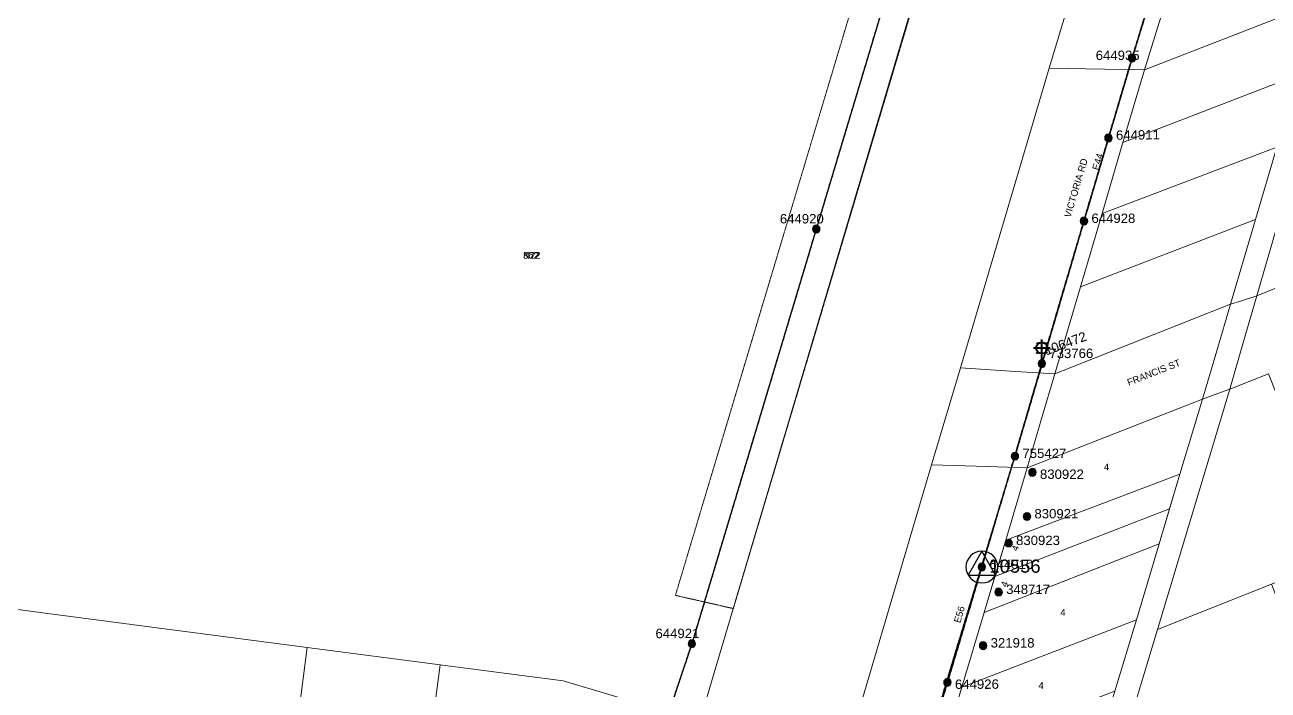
# Model space of a CAD drawing. Header units: metres. Extents: x 300457 to 302353, y 6232868 to 6234686.
# Drawn here: x 300828.5 to 301158.7, y 6233458.1 to 6233634.9 of the extents above; entities that cross this region are included whole.
import ezdxf
from ezdxf.enums import TextEntityAlignment as Align

# ---------------------------------------------------------------- set-up
doc = ezdxf.new("R2010")
doc.units = ezdxf.units.M
for name, pattern in [('Cable Exist OH', [1, 1, 0]), ('HIDDEN', [0.375, 0.25, -0.125]), ('HIDDEN2', [0.1875, 0.125, -0.0625])]:
    doc.linetypes.add(name, pattern=pattern)
doc.layers.get('0').update_dxf_attribs({"color": 6})
for name, color, linetype, lineweight in [('Cadastre Buildings_SP_EXT', 9, 'Continuous', 5), ('Cadastre Land Parcels_SP_EXT', 9, 'Continuous', 5), ('Cadastre Other Property_SP_EXT', 9, 'HIDDEN', 5), ('Cadastre Roads_SP_EXT', 9, 'Continuous', 5)]:
    doc.layers.add(name, color=color, linetype=linetype, lineweight=lineweight)
for name, color, linetype in [('Equip_SP_SL_EXT', 7, 'Continuous'), ('Mains_HV_EXT', 7, 'Continuous'), ('Mains_LV_EXT', 7, 'Continuous'), ('Mains_SL_EXT', 7, 'Continuous'), ('Mains_TR_EXT', 7, 'Continuous'), ('Sub_SP_TR_HV_LV_EXT', 7, 'Continuous'), ('SupportsOH_SP_TR_HV_LV_SL_EXT', 7, 'Continuous')]:
    doc.layers.add(name, color=color, linetype=linetype)
doc.styles.add('iecARIAL', font='arial.ttf', dxfattribs={"height": 2})
doc.styles.add('POLE_LABEL', font='arial.ttf')
doc.styles.get("Standard").update_dxf_attribs({"font": 'arial.ttf'})
doc.linetypes.add('Cable E OH', pattern='A,9.4,["E",Standard,S=1.7,R=0,X=0,Y=-1],0', length=9.4)

# ---------------------------------------------------------------- blocks, each defined once
blk = doc.blocks.new('SUB_POLE_EXT')
blk.add_wipeout([(0, 4.22), (0.42, 4.2), (0.83, 4.14), (1.21, 4.05), (1.62, 3.9), (1.99, 3.72), (2.35, 3.51), (2.68, 3.26), (2.99, 2.99), (3.28, 2.66), (3.52, 2.34), (3.76, 1.92), (3.9, 1.62), (4.04, 1.23), (4.18, 0.63), (4.22, 0), (4.18, -0.61), (4.06, -1.15), (3.9, -1.62), (3.58, -2.24), (3.22, -2.73), (2.97, -3.01), (2.68, -3.26), (2.36, -3.5), (2, -3.72), (1.64, -3.89), (1.25, -4.03), (0.82, -4.14), (0.42, -4.2), (0, -4.22), (-0.41, -4.2), (-0.8, -4.15), (-1.21, -4.05), (-1.62, -3.9), (-1.99, -3.73), (-2.35, -3.51), (-2.68, -3.26), (-2.96, -3.02), (-3.23, -2.72), (-3.51, -2.35), (-3.71, -2.01), (-3.91, -1.6), (-4.05, -1.21), (-4.16, -0.76), (-4.22, -0.14), (-4.21, 0.39), (-4.14, 0.83), (-4.03, 1.27), (-3.9, 1.63), (-3.71, 2.02), (-3.5, 2.37), (-3.28, 2.67), (-2.99, 2.99), (-2.68, 3.27), (-2.33, 3.52), (-1.98, 3.73), (-1.63, 3.9), (-1.2, 4.05), (-0.78, 4.15), (-0.4, 4.21)])
blk.add_line((2.16, 0.48), (2.16, 0.48, 0))
blk.add_lwpolyline([(-4.22, 0, 1), (4.22, 0, 1)], format="xyb", close=True)
blk.add_lwpolyline([(2.14, 0.52), (0, 4.22), (-3.66, -2.11), (3.66, -2.11)], close=True)
for tag, height, flags, p in [('ASSET_NUM', 3.5, 8, (2, 2)), ('STREET_CODE', 0.2, 9, (1.5, 0)), ('CONSTRUCTED_VOLTAGE', 0.2, 9, (1.5, -0.2)), ('OPERATING_VOLTAGE', 0.2, 9, (1.5, -0.6)), ('OPERATED_BY', 0.2, 9, (1.5, -0.8)), ('ORIENTATION', 0.2, 9, (1.5, -1.2)), ('OWNED_BY', 0.2, 9, (1.5, -1.4)), ('SECONDARY_VOLTAGE', 0.2, 9, (1.5, -1.6)), ('STATE', 0.2, 9, (1.5, -1.8)), ('SUBSTATION_TYPE', 0.2, 9, (1.5, -2)), ('STREETNAME', 0.2, 9, (1.5, -2.8)), ('SUBURB', 0.2, 9, (1.5, -3)), ('Z', 0.2, 1, (1.5, -3.4)), ('NO_PHASES', 0.2, 9, (1.5, -0.4)), ('MAINTAINED_BY', 0.2, 9, (1.5, -1)), ('USAGE', 0.2, 9, (1.5, -2.2)), ('LEGEND', 0.2, 9, (1.5, -2.4)), ('LOCATION', 0.2, 9, (1.5, -2.6)), ('NOTES', 0.2, 9, (1.5, -3.2))]:
    blk.add_attdef(tag, text='', height=height, dxfattribs=dict(flags=flags)).set_placement(p, align=Align.MIDDLE_LEFT)
blk = doc.blocks.new('SL_LANTERN_EXT')
at = {"lineweight": 40}
for p, q in [((-2.25, 4.22), (2.25, 4.22)), ((-1.46, 5.68), (-1.06, 5.28)), ((0, 1.97), (0, 6.47)), ((1.46, 5.68), (1.06, 5.28)), ((-1.46, 2.76), (-1.06, 3.16)), ((0, 0), (0, 2.72)), ((1.46, 2.76), (1.06, 3.16))]:
    blk.add_line(p, q, dxfattribs=at)
blk.add_circle((0, 4.22), 1.5, dxfattribs=at)
at = {"style": 'iecARIAL', "flags": 8}
blk.add_attdef('ASSET_NUM', (1.5, 1.5), '', height=2.5, dxfattribs=at)
for tag, p, height, flags in [('OPERATING_VOLTAGE', (0.98, -1.65), 0.2, 9), ('ORIENTATION', (0.98, -1.85), 0.2, 9), ('OWNED_BY', (0.98, -2.05), 0.2, 9), ('STATE', (0.98, -2.25), 0.2, 9), ('CONSTRUCTED_VOLTAGE', (0.98, -0.65), 0.2, 9), ('CONTROL_TYPE', (0.98, -0.85), 0.2, 9), ('LANTERN_PURPOSE', (0.98, -1.05), 0.2, 9), ('LANTERN_TYPE', (0.98, -1.25), 0.2, 9), ('NO_PHASES', (0.98, -1.45), 0.2, 9), ('USAGE', (0.98, -2.45), 0.2, 9), ('CEXIST', (0.98, -2.65), 0.2, 9), ('CNEW', (0.98, -2.85), 0.2, 9), ('CNUMBER', (0.98, -3.05), 0.2, 9), ('CREMOVE', (0.98, -3.25), 0.2, 9), ('CREPLACE', (0.98, -3.45), 0.2, 9), ('LNUMBER', (2.18, -3.25), 2.5, 8), ('LKINGHEIGHT', (0.98, -3.65), 0.2, 9), ('LBRACKET', (0.98, -3.85), 0.2, 9), ('LBRACKETVOCAB', (0.98, -4.05), 0.2, 9), ('LCATEGORY', (0.98, -4.25), 0.2, 9), ('LCHARGE1', (0.98, -4.45), 0.2, 9), ('LCHARGE1PERCENT', (0.98, -4.65), 0.2, 9), ('LCHARGE2', (0.98, -4.85), 0.2, 9), ('LCHARGE2PERCENT', (0.98, -5.05), 0.2, 9), ('LCHARGE3', (0.98, -5.25), 0.2, 9), ('LCHARGE3PERCENT', (0.98, -5.45), 0.2, 9), ('LEXIST', (0.98, -5.65), 0.2, 9), ('LLAMP', (0.98, -5.85), 0.2, 9), ('LLAMPVOCAB', (0.98, -6.05), 0.2, 9), ('LMAST', (0.98, -6.25), 0.2, 9), ('LMASTVOCAB', (0.98, -6.45), 0.2, 9), ('LNEW', (0.98, -6.65), 0.2, 9), ('STREETNAME', (0.98, -9.25), 0.2, 9), ('SUBURB', (0.98, -9.45), 0.2, 1), ('LANTNUMBER', (0.98, -6.85), 0.2, 9), ('LOUTREACH', (0.98, -7.25), 0.2, 9), ('LOUTREACHVOCAB', (0.98, -7.45), 0.2, 9), ('LRATECODE', (0.98, -7.65), 0.2, 9), ('LREMOVE', (0.98, -7.85), 0.2, 9), ('LREPLACE', (0.98, -8.05), 0.2, 9), ('LTYPE', (0.98, -8.25), 0.2, 9), ('LTYPEVOCAB', (0.98, -8.45), 0.2, 9), ('LEGEND', (0.98, -8.65), 0.2, 9), ('LOCATION', (0.98, -8.85), 0.2, 9), ('NOTES', (0.98, -9.05), 0.2, 9)]:
    blk.add_attdef(tag, p, '', height=height, dxfattribs=dict(flags=flags))
blk = doc.blocks.new('POLE_EXT')
blk.add_hatch(color=256).paths.add_polyline_path([(-1, 0, 1), (1, 0, 1)])
blk.add_lwpolyline([(-1, 0, 1), (1, 0, 1)], format="xyb", close=True)
for tag, height, flags, p in [('pNumber', 2.5, 8, (-17.84, 2.07)), ('OWNED_BY', 0.2, 9, (1.35, -0.4)), ('SPECIAL_USE', 0.2, 9, (1.35, -0.8)), ('STATE', 0.2, 9, (1.35, -1)), ('cLV', 0.2, 9, (1.35, -1.4)), ('hDepth', 0.2, 9, (1.35, -1.6)), ('hDia', 0.2, 9, (1.35, -1.8)), ('cHV', 0.2, 9, (1.35, -2)), ('cLinedev', 0.2, 9, (1.35, -3.4)), ('PARENT', 0.2, 9, (1.35, -0.6)), ('USAGE', 0.2, 9, (1.35, -1.2)), ('LBRACKET', 0.2, 9, (1.35, -2.2)), ('LExisting', 0.2, 9, (1.35, -2.4)), ('LANTNUMBER', 0.2, 9, (1.35, -2.6)), ('LOther', 0.2, 9, (1.35, -2.8)), ('LRemove', 0.2, 9, (1.35, -3)), ('LEGEND', 0.2, 9, (1.35, -3.2)), ('pExisting', 0.2, 9, (1.35, -3.8)), ('pFooting', 0.2, 9, (1.35, -4.4)), ('pNew', 0.2, 9, (1.35, -4.6)), ('pRelocate', 0.2, 9, (1.35, -5)), ('pRemove', 0.2, 9, (1.35, -5.2)), ('pReplace', 0.2, 9, (1.35, -5.4)), ('pStay', 0.2, 9, (1.35, -5.6)), ('pType', 0.2, 9, (1.35, -5.8)), ('cspan', 0.2, 9, (1.35, -6)), ('STREETNAME', 0.2, 9, (1.35, -6.2)), ('SUBURB', 0.2, 9, (1.35, -6.4)), ('LOCATION', 0.2, 9, (1.35, -3.6)), ('PFNUMBER', 0.2, 9, (1.35, -4)), ('NEWPFNUMBER', 0.2, 9, (1.35, -4.2)), ('NOTES', 0.2, 9, (1.35, -6.6)), ('OPERATED_BY', 0.2, 9, (1.36, -7.01)), ('MAINTAINED_BY', 0.2, 9, (1.36, -6.81))]:
    blk.add_attdef(tag, text='', height=height, dxfattribs=dict(flags=flags)).set_placement(p, align=Align.MIDDLE_LEFT)
at = {"style": 'POLE_LABEL'}
for tag, height, flags, p in [('STRUCTURE_PLANT_NUMBER', 0.2, 9, (1.35, 0.03)), ('ASSET_NUM', 2.5, 8, (2, 2)), ('STREET_CODE', 0.2, 9, (1.35, -0.2))]:
    blk.add_attdef(tag, text='', height=height, dxfattribs=dict(at, flags=flags)).set_placement(p, align=Align.MIDDLE_LEFT)
at = {"flags": 1}
blk.add_attdef('Z', (1.35, -7.33), '', height=0.2, dxfattribs=at)

msp = doc.modelspace()

# ---------------------------------------------------------------- linework, layer by layer
at = {"layer": 'Cadastre Buildings_SP_EXT', "linetype": 'Continuous'}
for points in [[(301110.16, 6233410.54), (301130.05, 6233418.52), (301144.08, 6233424.15), (301159.67, 6233430.41), (301178.34, 6233437.88), (301159.6, 6233486.32), (301140.63, 6233478.74), (301129.32, 6233474.23), (301110.16, 6233410.54)], [(300931.04, 6233405.99), (300971.9, 6233400.67), (300978.94, 6233405.22), (300991.83, 6233448.81), (300988.15, 6233455.67), (300971.49, 6233460.57), (300938.78, 6233464.86), (300931.04, 6233405.99)]]:
    msp.add_lwpolyline(points, close=True, dxfattribs=at)
at = {"layer": 'Cadastre Land Parcels_SP_EXT', "linetype": 'Continuous'}
for points in [[(301155.69, 6233562.92), (301206.69, 6233583.63), (301182.31, 6233645.27), (301179.22, 6233644.01), (301155.69, 6233562.92)], [(301166.81, 6233621.68), (301172.62, 6233641.1), (301125.86, 6233622.98), (301120.14, 6233603.67), (301166.81, 6233621.68)], [(301161.07, 6233602.46), (301166.81, 6233621.68), (301120.14, 6233603.67), (301114.6, 6233584.84), (301161.07, 6233602.46)], [(301155.34, 6233583.22), (301161.07, 6233602.46), (301114.6, 6233584.84), (301108.87, 6233565.34), (301155.34, 6233583.22)], [(301148.68, 6233560.7), (301155.34, 6233583.22), (301108.87, 6233565.34), (301102.03, 6233542.19), (301148.68, 6233560.7)], [(301140.63, 6233478.74), (301159.6, 6233486.32), (301177.99, 6233493.73), (301158.8, 6233542.22), (301148.58, 6233538.13), (301129.32, 6233474.23), (301140.63, 6233478.74)], [(301135.29, 6233515.51), (301141.3, 6233535.43), (301094.74, 6233517.21), (301089.01, 6233498), (301135.29, 6233515.51)], [(301118.02, 6233457.86), (301123.74, 6233476.86), (301077.37, 6233458.95), (301071.75, 6233440.15), (301118.02, 6233457.86)], [(300938.78, 6233464.86), (300903.51, 6233469.5), (300895.84, 6233410.66), (300931.04, 6233405.99), (300938.78, 6233464.86)]]:
    msp.add_lwpolyline(points, close=True, dxfattribs=at)
at = {"layer": 'Cadastre Roads_SP_EXT', "linetype": 'Continuous'}
for points in [[(301172.62, 6233641.1), (301176.2, 6233653.6), (301179.64, 6233665.64), (301133.47, 6233647.53), (301129.75, 6233635.52), (301125.86, 6233622.98), (301172.62, 6233641.1)], [(301155.69, 6233562.92), (301179.22, 6233644.01), (301175.42, 6233642.33), (301172.62, 6233641.1), (301166.81, 6233621.68), (301161.07, 6233602.46), (301155.34, 6233583.22), (301148.68, 6233560.7), (301151.62, 6233561.63), (301155.69, 6233562.92)], [(301125.86, 6233622.98), (301115.39, 6233623.15), (301100.59, 6233623.39), (301076.98, 6233543.8), (301091.64, 6233542.85), (301102.03, 6233542.19), (301108.87, 6233565.34), (301114.6, 6233584.84), (301120.14, 6233603.67), (301125.86, 6233622.98)], [(301141.3, 6233535.43), (301145.07, 6233548.32), (301148.68, 6233560.7), (301102.03, 6233542.19), (301098.46, 6233529.95), (301094.74, 6233517.21), (301141.3, 6233535.43)], [(301129.32, 6233474.23), (301148.58, 6233538.13), (301144.37, 6233536.57), (301141.3, 6233535.43), (301135.29, 6233515.51), (301129.74, 6233496.98), (301123.74, 6233476.86), (301118.02, 6233457.86), (301112.29, 6233438.72), (301106.35, 6233419), (301102.89, 6233407.44), (301105.97, 6233408.75), (301110.16, 6233410.54), (301129.32, 6233474.23)]]:
    msp.add_lwpolyline(points, close=True, dxfattribs=at)
msp.add_lwpolyline([(301206.69, 6233583.63), (301155.69, 6233562.92), (301152.2, 6233550.77), (301148.58, 6233538.13), (301158.8, 6233542.22)], dxfattribs=at)
at = {"layer": 'Mains_HV_EXT', "linetype": 'Cable E OH'}
for points in [[(301145.69, 6233703.04), (301122.58, 6233626.09)], [(301071.95, 6233691.6), (301038.69, 6233580.66)], [(301122.58, 6233626.09), (301109.79, 6233582.78)], [(301109.79, 6233582.78), (301091.46, 6233520.32)], [(301038.69, 6233580.66), (301005.65, 6233470.45)], [(301005.65, 6233470.45), (300969.31, 6233362.34)], [(301073.52, 6233461.19), (301050.24, 6233382.12)]]:
    msp.add_lwpolyline(points, dxfattribs=at)
at = {"layer": 'Mains_LV_EXT', "linetype": 'Cable Exist OH'}
for points in [[(301130.19, 6233650.63), (301122.58, 6233626.09), (301116.31, 6233604.89), (301109.79, 6233582.78), (301098.62, 6233544.87), (301091.46, 6233520.57), (301091.46, 6233520.57), (301091.39, 6233520.34)], [(301064.56, 6233430.19), (301073.54, 6233460.23)]]:
    msp.add_lwpolyline(points, dxfattribs=at)
at = {"layer": 'Mains_SL_EXT', "linetype": 'Cable Exist OH'}
msp.add_lwpolyline([(301098.62, 6233544.87), (301109.79, 6233582.78), (301116.31, 6233604.89), (301122.58, 6233626.09), (301130.19, 6233650.63)], dxfattribs=at)
at = {"layer": 'Mains_TR_EXT', "linetype": 'Cable Exist OH'}
for points in [[(301145.69, 6233703.04), (301122.58, 6233626.09)], [(301071.95, 6233691.6), (301038.69, 6233580.66)], [(301122.58, 6233626.09), (301109.79, 6233582.78)], [(301109.79, 6233582.78), (301091.46, 6233520.32)], [(301038.69, 6233580.66), (301005.65, 6233470.45)], [(301005.65, 6233470.45), (300969.31, 6233362.34)], [(301073.52, 6233461.19), (301050.24, 6233382.12)]]:
    msp.add_lwpolyline(points, dxfattribs=at)

# ---------------------------------------------------------------- block references
at = {"layer": 'Equip_SP_SL_EXT'}
ref = msp.add_blockref('SL_LANTERN_EXT', (301098.62, 6233544.87), dxfattribs=at)
ref.add_attrib('ASSET_NUM', '106472', dxfattribs={"layer": '0', "height": 2.5, "rotation": 20.5376, "style": 'iecARIAL'}).set_placement((301100.12, 6233546.37), align=Align.BOTTOM_LEFT)
at = {"layer": 'Sub_SP_TR_HV_LV_EXT'}
ref = msp.add_blockref('SUB_POLE_EXT', (301082.68, 6233490.84), dxfattribs=at)
ref.add_attrib('ASSET_NUM', '10556', dxfattribs={"layer": '0', "height": 3.5}).set_placement((301084.68, 6233491.09), align=Align.MIDDLE_LEFT)
at = {"layer": 'SupportsOH_SP_TR_HV_LV_SL_EXT'}
ref = msp.add_blockref('POLE_EXT', (301122.58, 6233626.09), dxfattribs=at)
ref.add_attrib('ASSET_NUM', '644935', dxfattribs={"layer": '0', "height": 2.5, "style": 'POLE_LABEL'}).set_placement((301124.58, 6233626.84), align=Align.MIDDLE_RIGHT)
ref = msp.add_blockref('POLE_EXT', (301116.31, 6233604.89), dxfattribs=at)
ref.add_attrib('ASSET_NUM', '644911', dxfattribs={"layer": '0', "height": 2.5, "rotation": 0.5111, "style": 'POLE_LABEL'}).set_placement((301118.31, 6233605.64), align=Align.MIDDLE_LEFT)
ref = msp.add_blockref('POLE_EXT', (301038.69, 6233580.66), dxfattribs=at)
ref.add_attrib('ASSET_NUM', '644920', dxfattribs={"layer": '0', "height": 2.5, "style": 'POLE_LABEL'}).set_placement((301040.69, 6233581.41), align=Align.BOTTOM_RIGHT)
ref = msp.add_blockref('POLE_EXT', (301109.79, 6233582.78), dxfattribs=at)
ref.add_attrib('ASSET_NUM', '644928', dxfattribs={"layer": '0', "height": 2.5, "style": 'POLE_LABEL'}).set_placement((301111.79, 6233583.53), align=Align.MIDDLE_LEFT)
ref = msp.add_blockref('POLE_EXT', (301098.62, 6233544.87), dxfattribs=at)
ref.add_attrib('ASSET_NUM', '733766', dxfattribs={"layer": '0', "height": 2.5, "rotation": 0.156, "style": 'POLE_LABEL'}).set_placement((301100.62, 6233545.62), align=Align.BOTTOM_LEFT)
ref = msp.add_blockref('POLE_EXT', (301091.46, 6233520.32), dxfattribs=at)
ref.add_attrib('ASSET_NUM', '755427', dxfattribs={"layer": '0', "height": 2.5, "style": 'POLE_LABEL'}).set_placement((301093.46, 6233521.07), align=Align.MIDDLE_LEFT)
ref = msp.add_blockref('POLE_EXT', (301096.12, 6233516.01), dxfattribs=at)
ref.add_attrib('ASSET_NUM', '830922', dxfattribs={"layer": '0', "height": 2.5, "style": 'POLE_LABEL'}).set_placement((301098.12, 6233516.76), align=Align.TOP_LEFT)
ref = msp.add_blockref('POLE_EXT', (301094.65, 6233504.28), dxfattribs=at)
ref.add_attrib('ASSET_NUM', '830921', dxfattribs={"layer": '0', "height": 2.5, "style": 'POLE_LABEL'}).set_placement((301096.65, 6233505.03), align=Align.MIDDLE_LEFT)
ref = msp.add_blockref('POLE_EXT', (301005.65, 6233470.45), dxfattribs=at)
ref.add_attrib('ASSET_NUM', '644921', dxfattribs={"layer": '0', "height": 2.5, "style": 'POLE_LABEL'}).set_placement((301007.65, 6233471.2), align=Align.BOTTOM_RIGHT)
ref = msp.add_blockref('POLE_EXT', (301083.02, 6233469.96), dxfattribs=at)
ref.add_attrib('ASSET_NUM', '321918', dxfattribs={"layer": '0', "height": 2.5, "style": 'POLE_LABEL'}).set_placement((301085.02, 6233470.71), align=Align.MIDDLE_LEFT)
ref = msp.add_blockref('POLE_EXT', (301073.54, 6233460.19), dxfattribs=at)
ref.add_attrib('ASSET_NUM', '644926', dxfattribs={"layer": '0', "height": 2.5, "rotation": 0.2649, "style": 'POLE_LABEL'}).set_placement((301075.54, 6233460.94), align=Align.TOP_LEFT)

# ---------------------------------------------------------------- texts
at = {"layer": 'Cadastre Land Parcels_SP_EXT'}
for p in [(301115.09, 6233516.54), (301103.53, 6233477.89), (301097.72, 6233458.46)]:
    msp.add_text('4', height=1.8, dxfattribs=at).set_placement(p)
at = {"layer": 'Cadastre Roads_SP_EXT'}
for s, rotation, p in [('VICTORIA RD', 73.5161, (301106.23, 6233583.58)), ('FRANCIS ST', 21.508, (301121.71, 6233538.97))]:
    msp.add_text(s, height=1.8, rotation=rotation, dxfattribs=at).set_placement(p)
at = {"layer": 'Mains_HV_EXT'}
for s in ['862', 'N22']:
    msp.add_text(s, height=1.8, dxfattribs=at).set_placement((300960.84, 6233572.79))
at = {"layer": 'Mains_LV_EXT'}
for s, rotation, p in [('E44', 73.5858, (301113.69, 6233596.16)), ('E56', 73.3719, (301076.93, 6233475.84))]:
    msp.add_text(s, height=1.8, rotation=rotation, dxfattribs=at).set_placement(p)
at = {"layer": 'Mains_TR_EXT'}
for s in ['862', 'K72']:
    msp.add_text(s, height=1.8, dxfattribs=at).set_placement((300960.84, 6233572.79))

# ---------------------------------------------------------------- next in the draw order: linework, layer by layer
at = {"layer": 'Cadastre Land Parcels_SP_EXT', "linetype": 'Continuous'}
for points in [[(300800.73, 6233482.98), (300833.86, 6233478.63), (300868.33, 6233474.1), (300903.51, 6233469.5), (300938.78, 6233464.86), (300971.49, 6233460.57), (300988.15, 6233455.67), (300991.83, 6233448.81), (300978.94, 6233405.22), (300971.9, 6233400.67), (300992.44, 6233397.97), (300992.44, 6233397.97), (301012.77, 6233466.59), (301081.63, 6233698.99)], [(301081.63, 6233698.99), (301012.77, 6233466.59), (300992.44, 6233397.97), (300994.81, 6233397.66), (300988.1, 6233374.93), (300916.61, 6233133.07)], [(300940.71, 6233100.58), (300996.63, 6233290.76), (301002.54, 6233311.06), (301011.16, 6233340.41), (301010.2, 6233340.92), (301009.34, 6233341.37), (301014.97, 6233360.51), (301022.99, 6233387.81), (301024.05, 6233387.51), (301024.9, 6233387.3), (301026.42, 6233391.56), (301031.96, 6233391.4), (301033.74, 6233397.34), (301069.28, 6233518.01), (301076.98, 6233543.8), (301100.59, 6233623.39), (301107.81, 6233647.6)]]:
    msp.add_lwpolyline(points, dxfattribs=at)
for points in [[(301132.54, 6233506.32), (301135.29, 6233515.51), (301089.01, 6233498), (301086.14, 6233488.35), (301132.54, 6233506.32)], [(301129.74, 6233496.98), (301132.54, 6233506.32), (301086.14, 6233488.35), (301083.28, 6233478.76), (301129.74, 6233496.98)], [(301077.37, 6233458.95), (301123.74, 6233476.86), (301129.74, 6233496.98), (301083.28, 6233478.76), (301077.37, 6233458.95)]]:
    msp.add_lwpolyline(points, close=True, dxfattribs=at)
at = {"layer": 'Cadastre Other Property_SP_EXT', "linetype": 'HIDDEN2'}
msp.add_lwpolyline([(301122.68, 6233835.97), (301105.12, 6233829.63), (301001.29, 6233483.32), (301016.67, 6233479.81), (301122.68, 6233835.97)], close=True, dxfattribs=at)
at = {"layer": 'Cadastre Roads_SP_EXT', "linetype": 'Continuous'}
msp.add_lwpolyline([(301094.74, 6233517.21), (301084.19, 6233517.54), (301069.28, 6233518.01), (301033.74, 6233397.34), (301031.96, 6233391.4), (301026.42, 6233391.56), (301024.91, 6233387.3), (301031.46, 6233385.05), (301034.23, 6233378.64), (301034.13, 6233378.31), (301046.95, 6233384.35), (301056.44, 6233388.82), (301060.18, 6233401.39), (301065.92, 6233420.71), (301071.75, 6233440.15), (301077.37, 6233458.95), (301083.28, 6233478.76), (301089.01, 6233498), (301094.74, 6233517.21)], close=True, dxfattribs=at)
at = {"layer": 'Mains_HV_EXT', "linetype": 'Cable E OH'}
msp.add_lwpolyline([(301091.46, 6233520.32), (301073.52, 6233461.19)], dxfattribs=at)
at = {"layer": 'Mains_HV_EXT', "linetype": 'Cable Exist OH'}
msp.add_lwpolyline([(301082.68, 6233490.84), (301050.24, 6233382.12), (301040.89, 6233350.64), (301021.54, 6233282.91), (301030.6, 6233287.49), (301070.82, 6233275.39)], dxfattribs=at)
at = {"layer": 'Mains_LV_EXT', "linetype": 'Cable Exist OH'}
for points in [[(301091.39, 6233520.34), (301082.68, 6233490.84)], [(301073.54, 6233460.23), (301082.68, 6233490.84)]]:
    msp.add_lwpolyline(points, dxfattribs=at)
at = {"layer": 'Mains_SL_EXT', "linetype": 'Cable Exist OH'}
for points in [[(301082.63, 6233490.89), (301082.67, 6233491.03), (301091.46, 6233520.32), (301098.62, 6233544.87)], [(301064.56, 6233430.19), (301073.54, 6233460.19), (301082.63, 6233490.89)]]:
    msp.add_lwpolyline(points, dxfattribs=at)
at = {"layer": 'Mains_TR_EXT', "linetype": 'Cable Exist OH'}
msp.add_lwpolyline([(301091.46, 6233520.32), (301073.52, 6233461.19)], dxfattribs=at)

# ---------------------------------------------------------------- next in the draw order: block references
at = {"layer": 'SupportsOH_SP_TR_HV_LV_SL_EXT'}
ref = msp.add_blockref('POLE_EXT', (301089.77, 6233497.19), dxfattribs=at)
ref.add_attrib('ASSET_NUM', '830923', dxfattribs={"layer": '0', "height": 2.5, "style": 'POLE_LABEL'}).set_placement((301091.77, 6233497.94), align=Align.MIDDLE_LEFT)
ref = msp.add_blockref('POLE_EXT', (301082.68, 6233490.84), dxfattribs=at)
ref.add_attrib('ASSET_NUM', '644910', dxfattribs={"layer": '0', "height": 2.5, "rotation": 359.7841, "style": 'POLE_LABEL'}).set_placement((301084.68, 6233491.59), align=Align.MIDDLE_LEFT)
ref = msp.add_blockref('POLE_EXT', (301087.14, 6233484.18), dxfattribs=at)
ref.add_attrib('ASSET_NUM', '348717', dxfattribs={"layer": '0', "height": 2.5, "style": 'POLE_LABEL'}).set_placement((301089.14, 6233484.93), align=Align.MIDDLE_LEFT)

# ---------------------------------------------------------------- next in the draw order: texts
at = {"layer": 'Cadastre Land Parcels_SP_EXT'}
for rotation, p in [(68.9111, (301092.13, 6233494.92)), (68.9136, (301089.26, 6233485.33))]:
    msp.add_text('4', height=1.8, rotation=rotation, dxfattribs=at).set_placement(p)

doc.saveas('drawing.dxf')
